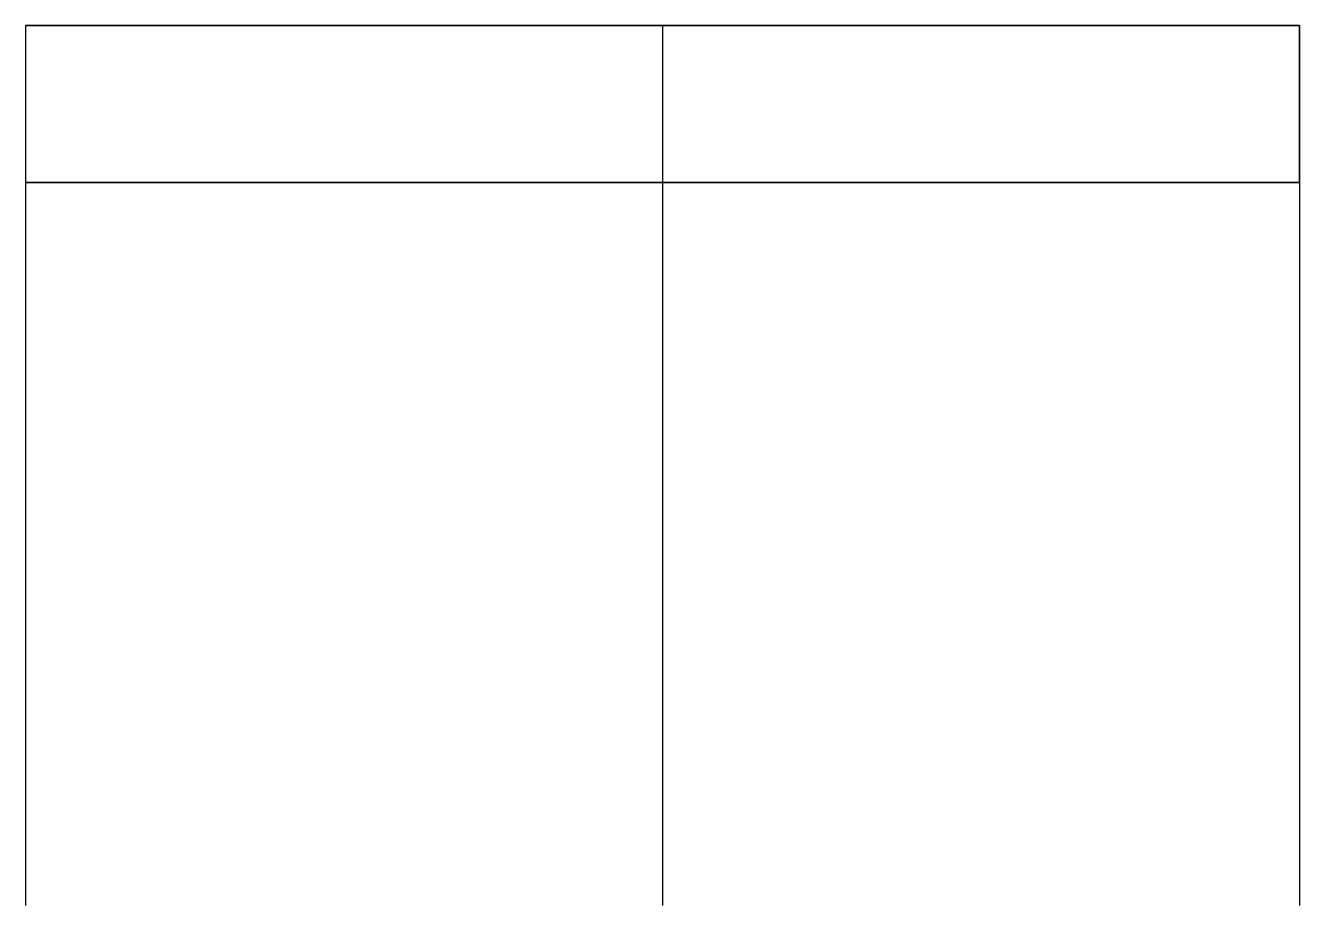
# Model space of a CAD drawing. Extents: x 0 to 243, y -169 to -1.
import ezdxf

# ---------------------------------------------------------------- set-up
doc = ezdxf.new("R2010")
doc.units = 0
doc.layers.get('0').update_dxf_attribs({"linetype": 'CONTINUOUS'})

msp = doc.modelspace()

# ---------------------------------------------------------------- linework, layer by layer
at = {"linetype": 'CONTINUOUS'}
for p, q in [((0.28, -0.8), (0.28, -168.82)), ((0.28, -0.8), (243.46, -0.8)), ((243.46, -0.8), (0.28, -0.8)), ((0.28, -0.8), (0.28, -30.8)), ((121.87, -0.8), (121.87, -168.82)), ((243.46, -0.8), (243.46, -168.82)), ((243.46, -30.8), (243.46, -0.8)), ((243.46, -30.8), (0.28, -30.8)), ((0.28, -30.8), (243.46, -30.8))]:
    msp.add_line(p, q, dxfattribs=at)

doc.saveas('drawing.dxf')
